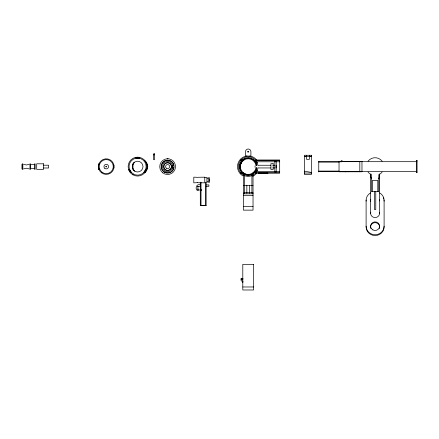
<?xml version="1.0" encoding="UTF-8"?>
<svg xmlns="http://www.w3.org/2000/svg" width="439" height="439" viewBox="0 0 439 439"><rect width="100%" height="100%" fill="white"/><g stroke="black" fill="none" stroke-linecap="round" stroke-linejoin="round"><path stroke-width="0.66" d="M242.794 279.588L242.8 278.743M242.8 281.125L242.8 281.531M239.689 166.079L239.689 167.122M248.65 151.713C247.272 153.277 248.183 149.88 248.617 151.949M206.138 182.207L206.116 205.6L200.316 205.6L200.288 182.207M113.849 168.197L113.849 165.004M172.626 167.939L172.626 165.262M239.853 164.85L241.104 161.865M242.822 159.972L243.371 160.389C240.912 162.265 239.771 165.64 240.594 168.625L239.853 168.351M240.594 164.565L240.945 163.544M99 163.807L98.468 166.601L99.011 169.432M98.764 164.499L99.06 163.621M145.726 169.213L143.926 172.329M146.522 169.673L144.722 172.79M241.549 278.875L241.06 278.743M247.81 151.488L247.81 151.938M197.813 186.526L197.929 186.158L197.929 189.566M257.259 170.354L255.416 173.213L279.687 173.213L279.687 159.988L255.416 159.988L257.259 162.847M378.67 178.591L379.258 177.532A4.884 4.884 0 0 0 379.258 173.932M255.602 170.875L254.999 171.775L254.11 171.775L254.444 171.391M255.756 170.963L255.048 172M240.418 160.63L241.099 159.851L242.685 159.851L242.026 160.427M241.417 161.398L242.959 159.851M243.409 160.356L244.155 159.851M252.134 173.416L252.699 173.043L252.474 174.003M208.119 178.168L207.076 178.168M29.15 164.312L26.406 164.982L23.657 164.312M23.657 168.889L26.406 168.219L29.15 168.889M207.131 181.823L208.119 181.834M242.74 278.968A0.9 0.878 0 0 0 243.008 278.776L241.11 278.749L241.241 279.808M273.513 160.422L274.814 160.674M197.66 186.58L200.661 186.323M135.805 157.343L139.399 157.343M135.805 158.259L139.399 158.259M246.8 155.988L245.5 156.246L245.5 151.713A2.7 2.7 0 0 1 248.2 149.013A2.7 2.7 0 0 1 250.899 151.713L250.899 156.246L246.8 155.988A10.706 10.706 0 0 0 242.844 175.874M265.771 160.411L266.989 160.69L265.606 160.69L265.771 160.411L267.236 160.69M167.177 158.781L168.077 158.781M264.947 160.411L265.118 160.69L265.118 160.411L263.751 160.69L263.976 160.465M263.751 160.69L264.947 160.658M274.161 160.416L273.777 160.454M241.856 278.743L241.741 278.743A1.355 1.322 0 0 0 242.065 281.212L242.794 281.69M241.637 278.749L242.652 278.743M341.251 161.431L342.601 161.376L342.206 161.338M266.868 173.175L267.993 173.142L258.544 173.142L259.668 173.175M153.584 154.841L154.484 154.841M304.364 156.482L306.543 156.482M309.38 156.482L311.558 156.482M304.364 156.657L306.329 156.657M306.543 156.619L309.38 156.619M309.599 156.657L311.558 156.657M263.877 160.411L264.629 160.663M268.789 160.411L268.602 160.69L269.936 160.411L269.936 160.69M255.888 160.526L279.687 160.526M269.936 160.636L269.765 160.411M416.375 161.097L417.05 161.097M341.251 161.322L339.901 161.322L339.901 161.865M318.758 161.684L416.375 161.695M256.733 161.777L279.687 161.777M339.901 161.755L341.251 161.755M318.758 162.117L339.204 162.117M30.406 164.62L34.681 164.62M239.908 164.576L240.594 164.576M43.543 165.207L48.625 165.207L48.625 167.994L43.543 167.994M258.214 165.251L270.808 165.251M272.833 165.251L274.858 165.251M172.686 165.563L173.828 165.563L173.712 164.971A6.3 6.3 0 0 0 164.016 161.442A6.3 6.3 0 0 0 164.016 171.759A6.3 6.3 0 0 0 173.712 168.23L173.828 167.632L172.686 167.632M258.214 167.95L270.808 167.95M272.833 167.95L274.858 167.95M30.406 168.581L34.681 168.581M318.758 171.084L339.204 171.084M256.733 171.424L279.687 171.424M318.758 171.517L416.375 171.506M416.375 172.104L417.05 172.104M255.888 172.675L279.687 172.675M304.364 173.037L311.558 173.037M253.034 174.376L251.909 174.376L251.909 193.27L253.034 193.27M244.49 174.475L251.909 174.475M204.766 177.482L206.923 177.482L206.923 182.52M209.535 179.249L209.535 180.972M200.508 184.929C195.613 182.706 194.318 191.602 199.229 190.718M206.303 184.929L208.882 184.929L208.882 186.323L206.143 186.323M243.365 185.626L253.034 185.626M244.007 192.71L253.034 192.71M243.365 193.27L244.49 193.27L244.49 174.376L243.365 174.376L243.365 210.138L253.034 210.138L253.034 175.04M243.365 193.835L253.034 193.835M243.365 195.443L253.034 195.443M200.288 205.436L206.138 205.436M243.365 206.352L253.034 206.352M242.8 286.974L253.599 286.974M273.87 160.454L273.925 160.658M197.44 182.624L197.16 182.624A1.059 0.34 0 0 0 196.535 182.728L193.791 182.838L193.791 177.169L196.507 177.263A1.059 0.34 0 0 0 197.133 177.378L197.44 177.378A1.059 0.34 0 0 0 198.06 177.274L204.766 177.169L204.766 182.838L198.088 182.739A1.059 0.34 0 0 0 197.468 182.624M199.279 189.324L197.665 189.127L197.907 189.39M266.495 160.636L267.066 160.411M304.364 171.15L311.558 172.45M341.904 160.597L342.206 160.745M244.825 173.696L245.187 173.871M243.409 172.845L244.155 173.35M240.369 163.193L240.918 163.61M242.152 172.642L242.959 173.35M242.026 172.774L242.685 173.35L241.099 173.35L240.418 172.571M255.048 161.201L255.756 162.238M254.444 161.81L254.11 161.426L254.999 161.426L255.602 162.326M131.277 172.329L129.478 169.213M130.482 172.79L128.682 169.673M371.531 178.591L371.202 178.08A4.884 4.884 0 0 1 370.95 173.932M98.973 169.311L98.764 168.708L99.06 169.58M242.8 280.955L242.8 282.656M379.598 175.732L379.598 213.266M377.798 191.678L377.798 180.434L372.398 180.434L372.398 191.678M375.773 191.678L375.773 209.524L374.423 209.524L374.423 191.678M370.604 175.732L370.604 213.266M359.81 161.426L359.81 171.775M345.751 161.261L345.751 161.744M345.751 171.457L345.751 171.94M341.251 160.487L341.251 161.865M318.758 161.261L318.758 171.94M309.38 155.269L309.38 159.319L306.543 159.319L306.543 155.269M276.12 165.251L276.12 167.95M273.294 160.46L271.95 160.46M255.064 165.926L255.064 167.275M249.55 185.176L249.55 193.27M246.85 185.176L246.85 193.27M209.535 177.482L209.535 182.52M208.273 177.482L208.273 182.52M205.419 182.174L205.419 205.6M201.281 189.324L201.281 190.718M201.013 182.174L201.013 205.6M35.131 163.807L35.131 169.394M34.681 163.807L34.681 169.394M30.406 163.813L30.406 169.388M29.956 163.813L29.956 169.388M22.85 163.813L22.85 169.388M22.4 163.813L22.4 169.388M21.95 164.263L21.95 168.938M382.149 172.011A8.884 8.884 0 0 1 379.543 174.294L378.813 174.656L378.813 191.678L371.389 191.678L371.389 174.656L370.659 174.294A8.884 8.884 0 0 1 368.052 172.011M368.052 161.19A8.884 8.884 0 0 1 382.149 161.19M366.104 201.15A8.999 8.604 0 0 1 366.181 200.025M383.412 197.857A8.999 8.604 0 0 1 383.79 198.922M384.021 200.025A8.999 8.604 0 0 1 384.098 201.15M379.559 227.523A4.5 4.302 0 0 1 379.258 228.604M370.944 228.604A4.5 4.302 0 0 1 370.757 228.071M370.642 227.523A4.5 4.302 0 0 1 374.807 222.666A4.5 4.302 0 0 1 379.598 226.958M379.559 212.701A4.5 4.302 0 0 1 374.807 217.557A4.5 4.302 0 0 1 370.757 212.152M370.604 192.908A8.999 8.604 0 0 0 366.104 200.36L366.104 226.958A8.999 8.604 0 0 0 375.098 235.562A8.999 8.604 0 0 0 384.098 226.958L384.098 200.36A8.999 8.604 0 0 0 379.598 192.908M384.098 226.173A8.999 8.604 0 0 1 375.098 234.772A8.999 8.604 0 0 1 366.104 226.173M379.559 199.8A4.5 4.302 0 0 1 379.559 200.919M370.757 201.474A4.5 4.302 0 0 1 370.757 199.246M172.692 165.267A5.241 5.241 0 0 1 172.692 167.978M256.853 167.742A8.725 8.725 0 0 1 243.508 173.959A8.725 8.725 0 0 1 243.508 159.242A8.725 8.725 0 0 1 256.853 165.459M257.923 167.879A9.806 9.806 0 0 1 242.932 174.87A9.806 9.806 0 0 1 242.932 158.331A9.806 9.806 0 0 1 257.923 165.322M256.694 173.12A10.706 10.706 0 0 1 252.721 176.302M249.593 155.988A10.706 10.706 0 0 1 256.694 160.081M256.672 167.714A8.55 8.55 0 0 1 243.607 173.811A8.55 8.55 0 0 1 243.607 159.39A8.55 8.55 0 0 1 256.672 165.487M256.003 167.627A7.875 7.875 0 0 1 243.969 173.24A7.875 7.875 0 0 1 243.969 159.961A7.875 7.875 0 0 1 256.003 165.574M144.766 160.531A7.65 7.65 0 0 1 144.766 172.67M133.489 170.425A7.65 7.65 0 0 1 133.489 162.776M145.199 161.514A7.194 7.194 0 0 1 145.199 171.687M134.4 170.98A7.194 7.194 0 0 1 134.4 162.221M105.804 166.54C106.551 168.181 106.995 165.157 105.804 166.54M154.484 153.798L153.584 153.798L153.584 159.675L154.484 159.675L154.484 153.798M311.558 155.269L304.364 155.269L304.364 174.387L311.558 174.387L311.558 155.269M261.82 160.411L261.649 160.69L261.82 160.411M262.5 160.411L262.324 160.69L262.5 160.411M271.582 160.411L270.347 160.69L271.582 160.411M417.05 160.603L416.375 160.603L416.375 172.598L417.05 172.598L417.05 160.603M276.208 161.201L274.858 161.201L274.858 172L276.208 172L276.208 161.201M361.972 161.426L339.029 161.426L339.029 171.775L361.972 171.775L361.972 161.426M273.168 163.676L270.918 163.676L270.918 169.525L273.168 169.525L273.168 163.676M43.543 163.807L36.706 163.807L36.706 169.394L43.543 169.394L43.543 163.807M253.599 264.349L242.8 264.349L242.8 289.987L253.599 289.987L253.599 264.349M133.324 174.009A8.55 8.55 0 0 0 146.154 166.601A8.55 8.55 0 0 0 133.324 159.192A8.55 8.55 0 0 0 133.324 174.009M132.874 174.788A9.455 9.455 0 0 0 147.054 166.601A9.455 9.455 0 0 0 132.874 158.413A9.455 9.455 0 0 0 132.874 174.788M134.905 171.276A5.4 5.4 0 0 0 142.999 166.601A5.4 5.4 0 0 0 134.905 161.925A5.4 5.4 0 0 0 134.905 171.276M104.855 168.422A2.294 2.294 0 0 0 108.526 166.902A2.294 2.294 0 0 0 105.371 164.482A2.294 2.294 0 0 0 104.855 168.422M101.513 172.774A7.781 7.781 0 0 0 113.964 167.616A7.781 7.781 0 0 0 103.275 159.412A7.781 7.781 0 0 0 101.513 172.774M101.963 172.187A7.04 7.04 0 0 0 113.229 167.517A7.04 7.04 0 0 0 103.555 160.098A7.04 7.04 0 0 0 101.963 172.187M372.848 229.899A4.5 4.302 0 0 0 379.598 226.173A4.5 4.302 0 0 0 372.848 222.447A4.5 4.302 0 0 0 372.848 229.899M164.367 172.269A6.525 6.525 0 0 0 174.151 166.622A6.525 6.525 0 0 0 164.367 160.97A6.525 6.525 0 0 0 164.367 172.269M162.836 172.867A7.875 7.875 0 0 0 175.435 167.649A7.875 7.875 0 0 0 164.614 159.346A7.875 7.875 0 0 0 162.836 172.867M166.397 168.208A2.025 2.025 0 0 0 169.635 166.864A2.025 2.025 0 0 0 166.853 164.729A2.025 2.025 0 0 0 166.397 168.208M165.19 169.778A4.006 4.006 0 0 0 171.6 167.122A4.006 4.006 0 0 0 166.096 162.902A4.006 4.006 0 0 0 165.19 169.778M165.042 171.078A5.175 5.175 0 0 0 172.801 166.601A5.175 5.175 0 0 0 165.042 162.117A5.175 5.175 0 0 0 165.042 171.078M165.327 169.597A3.781 3.781 0 0 0 171.375 167.094A3.781 3.781 0 0 0 166.183 163.11A3.781 3.781 0 0 0 165.327 169.597"/></g></svg>
